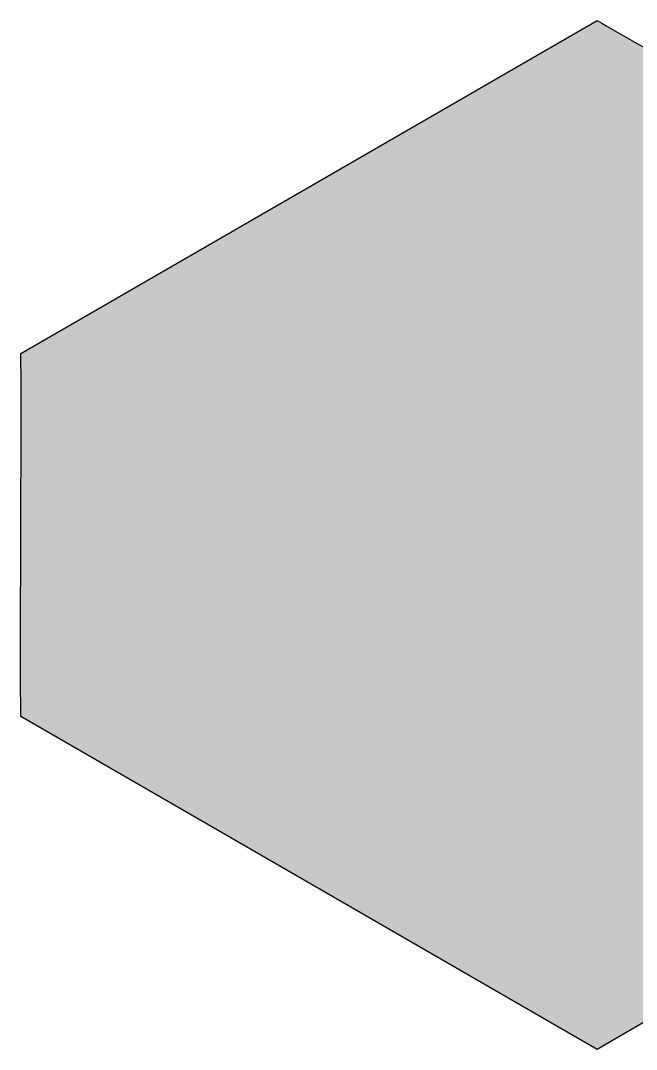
# Model space of a CAD drawing. Header units: centimetres. Extents: x -18.6 to 18.8, y -13 to 11.8.
# Drawn here: x -3.471 to -2.795, y 9.558 to 10.687 of the extents above; entities that cross this region are included whole.
import ezdxf

# ---------------------------------------------------------------- set-up
doc = ezdxf.new("R2010")
doc.units = ezdxf.units.CM
doc.header["$MEASUREMENT"] = 0
doc.layers.add('Layer 1', color=7, linetype='Continuous')

msp = doc.modelspace()

# ---------------------------------------------------------------- hatches: boundary and pattern name
at = {"layer": 'Layer 1', "true_color": 0xd2d3d5}
h = msp.add_hatch(color=254, dxfattribs=at)
edge = h.paths.add_edge_path()
edge.add_spline(control_points=[(-2.83828, 10.68688), (-2.83828, 10.68688), (-3.47105, 10.32149), (-3.47105, 10.32149), (-3.47066, 10.26357), (-3.47087, 10.19593), (-3.4711, 10.12808), (-3.4711, 10.12808), (-3.47112, 10.12219), (-3.47112, 10.12219), (-3.47125, 10.08199), (-3.4714, 10.04174), (-3.47141, 10.00346), (-3.47141, 9.9754), (-3.47135, 9.94834), (-3.47118, 9.92307), (-3.47118, 9.92307), (-2.83843, 9.55778), (-2.83843, 9.55778), (-2.83843, 9.55778), (-2.76921, 9.59788), (-2.76921, 9.59788), (-2.76921, 9.59788), (-2.66613, 9.65725), (-2.66613, 9.65725), (-2.66613, 9.65725), (-2.5633, 9.71604), (-2.5633, 9.71604), (-2.54238, 9.72812), (-2.51954, 9.74141), (-2.49333, 9.75685), (-2.49327, 9.809), (-2.49308, 9.84326), (-2.49289, 9.98391), (-2.49267, 10.15174), (-2.49245, 10.31963), (-2.49307, 10.4874), (-2.54191, 10.51519), (-2.60135, 10.54977), (-2.66096, 10.58445), (-2.66096, 10.58445), (-2.66794, 10.58852), (-2.66794, 10.58852), (-2.72666, 10.62267), (-2.78532, 10.65681), (-2.83828, 10.68688)], knot_values=[0, 0, 0, 0, 0.0666667, 0.0666667, 0.0666667, 0.1333333, 0.1333333, 0.1333333, 0.2, 0.2, 0.2, 0.2666667, 0.2666667, 0.2666667, 0.3333333, 0.3333333, 0.3333333, 0.4, 0.4, 0.4, 0.4666667, 0.4666667, 0.4666667, 0.5333333, 0.5333333, 0.5333333, 0.6, 0.6, 0.6, 0.6666667, 0.6666667, 0.6666667, 0.7333333, 0.7333333, 0.7333333, 0.8, 0.8, 0.8, 0.8666667, 0.8666667, 0.8666667, 0.9333333, 0.9333333, 0.9333333, 1, 1, 1, 1], degree=3, periodic=1)

# ---------------------------------------------------------------- linework, layer by layer
at = {"layer": 'Layer 1', "color": 254}
msp.add_open_spline([(-2.83828, 10.68688), (-2.83828, 10.68688), (-3.47105, 10.32149), (-3.47105, 10.32149), (-3.47066, 10.26357), (-3.47087, 10.19593), (-3.4711, 10.12808), (-3.4711, 10.12808), (-3.47112, 10.12219), (-3.47112, 10.12219), (-3.47125, 10.08199), (-3.4714, 10.04174), (-3.47141, 10.00346), (-3.47141, 9.9754), (-3.47135, 9.94834), (-3.47118, 9.92307), (-3.47118, 9.92307), (-2.83843, 9.55778), (-2.83843, 9.55778), (-2.83843, 9.55778), (-2.76921, 9.59788), (-2.76921, 9.59788), (-2.76921, 9.59788), (-2.66613, 9.65725), (-2.66613, 9.65725), (-2.66613, 9.65725), (-2.5633, 9.71604), (-2.5633, 9.71604), (-2.54238, 9.72812), (-2.51954, 9.74141), (-2.49333, 9.75685), (-2.49327, 9.809), (-2.49308, 9.84326), (-2.49289, 9.98391), (-2.49267, 10.15174), (-2.49245, 10.31963), (-2.49307, 10.4874), (-2.54191, 10.51519), (-2.60135, 10.54977), (-2.66096, 10.58445), (-2.66096, 10.58445), (-2.66794, 10.58852), (-2.66794, 10.58852), (-2.72666, 10.62267), (-2.78532, 10.65681), (-2.83828, 10.68688)], degree=3, knots=[0, 0, 0, 0, 0.0666667, 0.0666667, 0.0666667, 0.1333333, 0.1333333, 0.1333333, 0.2, 0.2, 0.2, 0.2666667, 0.2666667, 0.2666667, 0.3333333, 0.3333333, 0.3333333, 0.4, 0.4, 0.4, 0.4666667, 0.4666667, 0.4666667, 0.5333333, 0.5333333, 0.5333333, 0.6, 0.6, 0.6, 0.6666667, 0.6666667, 0.6666667, 0.7333333, 0.7333333, 0.7333333, 0.8, 0.8, 0.8, 0.8666667, 0.8666667, 0.8666667, 0.9333333, 0.9333333, 0.9333333, 1, 1, 1, 1], dxfattribs=at)

doc.saveas('drawing.dxf')
